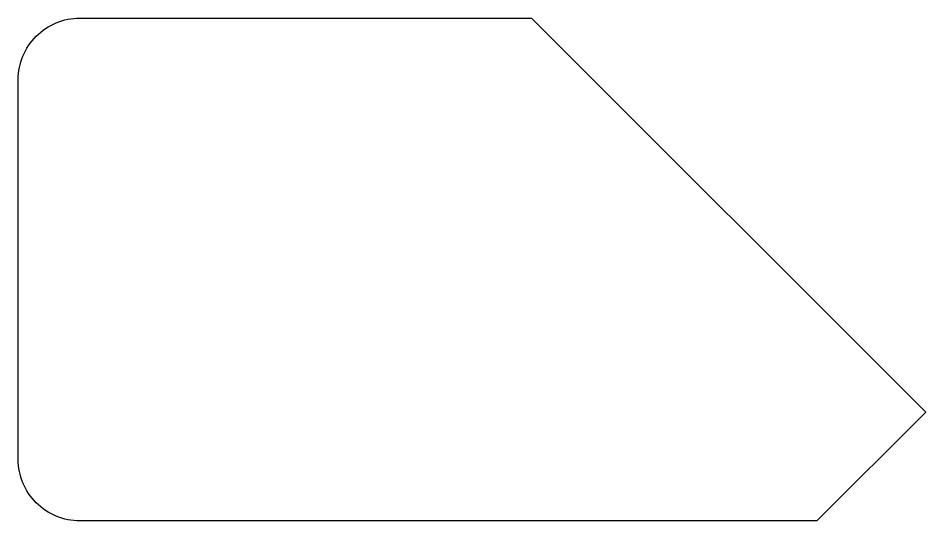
# Model space of a CAD drawing. Extents: x 0 to 177, y 0 to 98.
import ezdxf

# ---------------------------------------------------------------- set-up
doc = ezdxf.new("R2010")
doc.units = 0
doc.layers.get('0').update_dxf_attribs({"color": 2, "linetype": 'CONTINUOUS'})

msp = doc.modelspace()

# ---------------------------------------------------------------- linework, layer by layer
at = {"color": 2, "linetype": 'CONTINUOUS'}
msp.add_lwpolyline([(0, 12), (0, 86, -0.414214), (12, 98), (100, 98), (176.79, 21.21), (155.57, 0), (12, 0, -0.414214)], format="xyb", close=True, dxfattribs=at)

doc.saveas('drawing.dxf')
